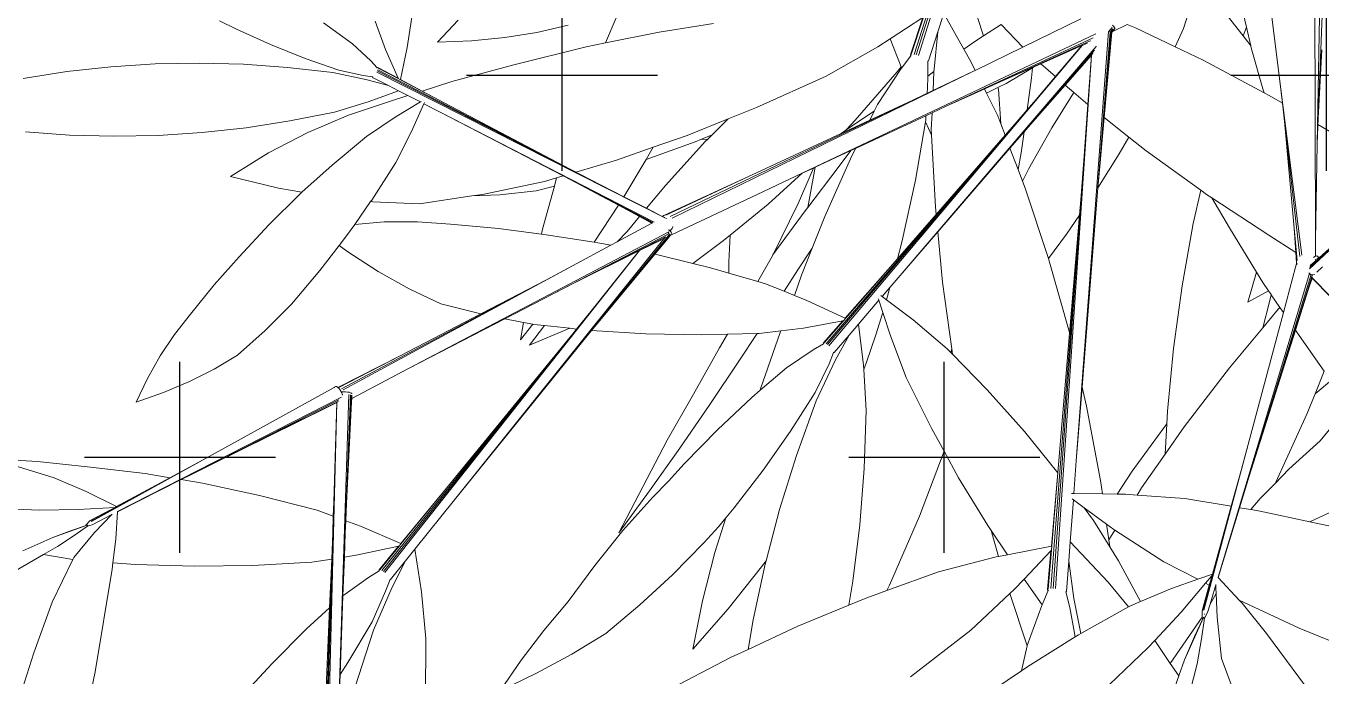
# Model space of a CAD drawing. Header units: millimetres. Extents: x 18 to 174501, y 22 to 24571.
# Drawn here: x 17984.8 to 18323.7, y 21742.8 to 21913 of the extents above; entities that cross this region are included whole.
import ezdxf

# ---------------------------------------------------------------- set-up
doc = ezdxf.new("R2010")
doc.units = ezdxf.units.MM
doc.header["$MEASUREMENT"] = 0
doc.layers.add('Edges', color=7, linetype='Continuous', lineweight=18)
doc.layers.add('tampak', color=7, linetype='Continuous')

# ---------------------------------------------------------------- blocks, each defined once
blk = doc.blocks.new('OUTDOOR')
at = {"layer": 'tampak', "transparency": 33554687}
h = blk.add_hatch(dxfattribs=at)
h.set_pattern_fill('CROSS', scale=400)
h.paths.add_polyline_path([(1833117.56, 62258.33), (1829017.56, 62258.33), (1829017.56, 55399.79), (1833117.56, 55399.79)])
blk = doc.blocks.new('BAMBOOPLAN')
at = {"layer": 'Edges'}
for p, q in [((2.0851, -3.2292), (1.9045, -3.7893)), ((2.0892, -3.233), (1.9123, -3.7908)), ((2.0944, -3.2379), (1.9209, -3.793)), ((3.4057, -4.483), (3.4026, -3.3439)), ((3.4118, -4.1245), (3.4248, -3.3602)), ((3.439, -3.4199), (3.4143, -4.0593)), ((3.2235, -3.5026), (3.2712, -3.8791)), ((2.1644, -3.7194), (2.1181, -3.578)), ((2.9119, -3.6919), (2.9549, -3.5558)), ((3.1356, -3.7202), (3.0341, -3.5916)), ((3.1474, -3.6873), (3.129, -3.6085)), ((-0.6925, -3.6632), (-0.6286, -3.6951)), ((-0.3031, -3.6715), (-0.1955, -3.7497)), ((-0.1107, -3.6644), (-0.0712, -3.7712)), ((0.029, -3.6341), (0.0097, -3.7628)), ((0.1226, -3.7429), (0.1996, -3.6604)), ((0.4946, -3.7069), (0.6115, -3.6799)), ((0.7503, -3.7463), (0.7944, -3.643)), ((0.9516, -3.7055), (1.1544, -3.6739)), ((1.8149, -3.7311), (1.9374, -3.6515)), ((1.891, -3.7901), (1.9374, -3.6515)), ((1.8934, -3.789), (1.9393, -3.6503)), ((1.9934, -3.7046), (2.0154, -3.6359)), ((2.0911, -3.7696), (2.0154, -3.6359)), ((2.1644, -3.7194), (2.2305, -3.6774)), ((2.3112, -3.762), (2.2305, -3.6774)), ((2.5282, -3.6561), (2.3112, -3.762)), ((2.6455, -3.7044), (2.7014, -3.6769)), ((2.6499, -3.6833), (2.6469, -3.6801)), ((2.7327, -3.6902), (2.7014, -3.6769)), ((-0.6286, -3.6951), (-0.5015, -3.7522)), ((0.2498, -3.7384), (0.374, -3.7263)), ((0.374, -3.7263), (0.4946, -3.7069)), ((0.7503, -3.7463), (0.9516, -3.7055)), ((1.3179, -4.3126), (2.584, -3.7127)), ((1.9585, -3.8135), (1.9934, -3.7046)), ((1.9791, -3.8449), (1.9934, -3.7046)), ((2.0249, -3.983), (2.5743, -3.7268)), ((2.1314, -3.7404), (2.1644, -3.7194)), ((2.5111, -5.3102), (2.6311, -3.704)), ((2.5743, -3.7268), (2.5748, -3.7266)), ((2.584, -3.7127), (2.5841, -3.7127)), ((2.5879, -4.336), (2.6375, -3.7058)), ((2.642, -3.7063), (2.6, -4.1953)), ((2.6154, -4.0253), (2.6445, -3.7054)), ((2.6311, -3.704), (2.6311, -3.7035)), ((2.6316, -3.7046), (2.6317, -3.7045)), ((2.6317, -3.7045), (2.6451, -3.6888)), ((2.6372, -3.7057), (2.6375, -3.7053)), ((2.6375, -3.7053), (2.6483, -3.6928)), ((2.6375, -3.7058), (2.6376, -3.7053)), ((2.6409, -3.7066), (2.6408, -3.7068)), ((2.6502, -3.6961), (2.6409, -3.7066)), ((2.6421, -3.7061), (2.642, -3.7063)), ((2.6442, -3.7057), (2.6433, -3.7068)), ((2.6442, -3.7057), (2.6445, -3.7054)), ((2.6507, -3.6984), (2.6445, -3.7054)), ((2.6455, -3.7044), (2.6445, -3.7054)), ((2.6498, -3.6995), (2.6455, -3.7044)), ((2.6498, -3.6995), (2.6545, -3.694)), ((2.653, -3.6873), (2.6499, -3.6833)), ((2.6549, -3.6906), (2.653, -3.6873)), ((2.6545, -3.694), (2.6554, -3.6929)), ((2.6554, -3.6929), (2.6549, -3.6906)), ((2.8803, -3.7606), (2.7327, -3.6902)), ((2.8803, -3.7606), (2.9119, -3.6919)), ((3.1356, -3.7202), (3.1474, -3.6873)), ((3.1526, -3.7416), (3.1356, -3.7202)), ((3.1638, -3.7572), (3.1474, -3.6873)), ((-0.5015, -3.7522), (-0.3724, -3.804)), ((-0.1955, -3.7497), (-0.1266, -3.8134)), ((-0.0712, -3.7712), (-0.0244, -3.8786)), ((0.0097, -3.7628), (-0.0154, -3.8834)), ((0.1226, -3.7429), (0.2498, -3.7384)), ((0.4081, -3.8286), (0.6785, -3.7609)), ((0.6785, -3.7609), (0.7503, -3.7463)), ((1.5764, -3.871), (1.7695, -3.7607)), ((2.5327, -3.7556), (1.5861, -4.8791)), ((1.7695, -3.7607), (1.8149, -3.7311)), ((1.8559, -3.836), (1.8149, -3.7311)), ((1.8447, -4.625), (2.5849, -3.7592)), ((2.0911, -3.7696), (2.1314, -3.7404)), ((2.1173, -3.8159), (2.0911, -3.7696)), ((2.5632, -3.7386), (2.1304, -3.9351)), ((2.3112, -3.762), (2.1335, -3.8488)), ((2.3233, -4.0699), (2.5767, -3.7759)), ((2.5318, -3.7561), (2.3781, -3.8246)), ((2.5318, -3.7561), (2.4331, -3.8722)), ((2.5327, -3.7556), (2.5318, -3.7561)), ((2.5527, -3.7467), (2.5327, -3.7556)), ((2.5638, -3.7383), (2.5632, -3.7386)), ((2.5767, -3.7759), (2.5775, -3.7749)), ((2.5775, -3.7749), (2.5792, -3.773)), ((2.5849, -3.7592), (2.5858, -3.7582)), ((2.9855, -3.8107), (2.8803, -3.7606)), ((3.1638, -3.7572), (3.1526, -3.7416)), ((3.1655, -3.7644), (3.1638, -3.7572)), ((3.2089, -3.9178), (3.1655, -3.7644)), ((3.4294, -3.7721), (3.4148, -4.0508)), ((-1.0986, -3.8351), (-0.9334, -3.8245)), ((-0.9334, -3.8245), (-0.7679, -3.8213)), ((-0.7679, -3.8213), (-0.6025, -3.8257)), ((-0.6025, -3.8257), (-0.4376, -3.8375)), ((-0.3724, -3.804), (-0.2468, -3.8478)), ((-0.1266, -3.8134), (-0.1025, -3.8387)), ((1.8576, -3.8404), (1.8921, -3.7943)), ((1.891, -3.7901), (1.8908, -3.7921)), ((1.8908, -3.7921), (1.8921, -3.7943)), ((1.8921, -3.7943), (1.8936, -3.7923)), ((1.9558, -3.8148), (1.9558, -3.8126)), ((1.9585, -3.8135), (1.9558, -3.8148)), ((1.9564, -3.8708), (1.9558, -3.8148)), ((2.1335, -3.8488), (2.1173, -3.8159)), ((2.3781, -3.8246), (2.3589, -3.8332)), ((2.4331, -3.8722), (2.3781, -3.8246)), ((2.5724, -3.785), (2.393, -3.9902)), ((2.5681, -3.7919), (2.4334, -5.7873)), ((2.5676, -3.7924), (2.4695, -3.9036)), ((2.5676, -3.7924), (2.5544, -3.9769)), ((2.5681, -3.7919), (2.5676, -3.7924)), ((2.57, -3.7897), (2.5681, -3.7919)), ((2.5735, -3.7838), (2.5724, -3.785)), ((3.2139, -3.9327), (2.9855, -3.8107)), ((-1.4264, -3.8788), (-1.2631, -3.8532)), ((-1.2631, -3.8532), (-1.0986, -3.8351)), ((-0.4376, -3.8375), (-0.2692, -3.8566)), ((-0.2692, -3.8566), (-0.14, -3.884)), ((-0.2468, -3.8478), (-0.1552, -3.868)), ((-0.1552, -3.868), (-0.1204, -3.8735)), ((-0.1199, -3.8751), (-0.1204, -3.8735)), ((-0.1204, -3.8735), (-0.1191, -3.8737)), ((0.9755, -4.4014), (-0.1044, -3.8554)), ((-0.101, -3.8381), (-0.1025, -3.8387)), ((-0.1025, -3.8387), (-0.1014, -3.8398)), ((0.7342, -4.278), (-0.1023, -3.8507)), ((-0.0999, -3.8384), (-0.101, -3.8381)), ((0.6573, -4.2383), (-0.1007, -3.8463)), ((-0.0999, -3.8384), (-0.0244, -3.8786)), ((-0.0995, -3.84), (-0.0239, -3.8798)), ((0.1757, -3.8905), (0.4081, -3.8286)), ((2.1238, -3.8535), (1.0004, -4.402)), ((1.316, -3.9881), (1.5764, -3.871)), ((1.6848, -4.0348), (1.8408, -3.8549)), ((1.7682, -3.9763), (1.8562, -3.8423)), ((1.8408, -3.8549), (1.8559, -3.836)), ((1.8576, -3.8404), (1.8559, -3.836)), ((1.8562, -3.8423), (1.8576, -3.8404)), ((1.9564, -3.8708), (1.9787, -3.8532)), ((1.9564, -3.8751), (1.9564, -3.8708)), ((1.9756, -3.9244), (1.9787, -3.8532)), ((1.9787, -3.8532), (1.9791, -3.8449)), ((2.1238, -3.8535), (1.9962, -3.9147)), ((2.1335, -3.8488), (2.1238, -3.8535)), ((2.3589, -3.8332), (2.1679, -3.9184)), ((2.2487, -3.8975), (2.3473, -3.8399)), ((2.3438, -3.8772), (2.3473, -3.8399)), ((2.3473, -3.8399), (2.3589, -3.8332)), ((2.4331, -3.8722), (2.3606, -3.9574)), ((-0.14, -3.884), (-0.0604, -3.9058)), ((-0.1199, -3.8751), (-0.0604, -3.9058)), ((-0.0604, -3.9058), (-0.0229, -3.9251)), ((-0.0244, -3.8786), (-0.0239, -3.8798)), ((-0.0239, -3.8798), (-0.0156, -3.8841)), ((-0.0154, -3.8834), (-0.0156, -3.8841)), ((-0.0156, -3.8841), (0.1504, -3.9715)), ((-0.0154, -3.8834), (0.0651, -3.9261)), ((0.0651, -3.9261), (0.1757, -3.8905)), ((1.9962, -3.9147), (0.993, -4.396)), ((1.9533, -3.9348), (1.9544, -3.9131)), ((1.9544, -3.9131), (1.9564, -3.8751)), ((1.9756, -3.9244), (1.9962, -3.9147)), ((2.1679, -3.9184), (2.1304, -3.9351)), ((2.1758, -3.9345), (2.1679, -3.9184)), ((2.1758, -3.9345), (2.2182, -3.913)), ((2.2182, -3.913), (2.2487, -3.8975)), ((2.22, -3.9194), (2.2182, -3.913)), ((2.2289, -4.0493), (2.22, -3.9194)), ((2.3273, -3.9962), (2.3438, -3.8772)), ((2.4695, -3.9036), (2.393, -3.9902)), ((2.5023, -3.9319), (2.4695, -3.9036)), ((3.2139, -3.9327), (3.2089, -3.9178)), ((3.2712, -3.8791), (3.2818, -3.9718)), ((3.2712, -3.8791), (3.355, -4.5397)), ((-0.263, -4.0047), (-0.1365, -3.9666)), ((-0.2097, -4.0169), (-0.0529, -3.9642)), ((-0.1365, -3.9666), (-0.0229, -3.9251)), ((-0.0529, -3.9642), (0.0123, -3.9432)), ((-0.0353, -4.0233), (0.0587, -3.967)), ((-0.0229, -3.9251), (0.0123, -3.9432)), ((0.0123, -3.9432), (0.0587, -3.967)), ((0.0587, -3.967), (0.0619, -3.9651)), ((0.0651, -3.9261), (0.1504, -3.9715)), ((0.0714, -3.9735), (0.0735, -3.9687)), ((2.3606, -3.9574), (1.5807, -4.875)), ((1.739, -4.0349), (1.9533, -3.9348)), ((1.9533, -3.9348), (1.9672, -3.9282)), ((1.9672, -3.9282), (1.9756, -3.9244)), ((2.1304, -3.9351), (2.0249, -3.983)), ((2.2172, -4.0184), (2.1758, -3.9345)), ((2.3606, -3.9574), (2.3273, -3.9962)), ((2.4202, -4.0636), (2.5023, -3.9319)), ((2.5541, -3.9766), (2.5023, -3.9319)), ((3.2327, -3.9427), (3.2139, -3.9327)), ((3.2818, -3.9718), (3.2327, -3.9427)), ((-0.4293, -4.0378), (-0.263, -4.0047)), ((-0.362, -4.0815), (-0.2097, -4.0169)), ((0.0258, -4.0771), (0.0714, -3.9735)), ((0.0714, -3.9735), (0.1348, -4.0062)), ((0.1348, -4.0062), (0.5921, -4.2439)), ((0.1348, -4.0062), (0.9325, -4.4166)), ((0.1504, -3.9715), (0.6405, -4.2294)), ((1.2097, -4.0307), (1.316, -3.9881)), ((1.6775, -4.0523), (1.7554, -4.0019)), ((1.6859, -4.141), (1.9489, -4.0184)), ((1.739, -4.0349), (1.7554, -4.0019)), ((1.7554, -4.0019), (1.7682, -3.9763)), ((1.948, -4.0352), (1.9489, -4.0184)), ((1.9489, -4.0184), (1.9719, -4.0077)), ((1.9691, -4.0705), (1.9719, -4.0077)), ((1.9719, -4.0077), (2.0249, -3.983)), ((2.2289, -4.0493), (2.2172, -4.0184)), ((2.3273, -3.9962), (2.2884, -4.0416)), ((2.393, -3.9902), (2.3233, -4.0699)), ((2.5544, -3.9769), (2.5394, -4.1856)), ((2.5544, -3.9769), (2.5541, -3.9766)), ((3.2818, -3.9718), (3.2895, -4.0392)), ((-0.7571, -4.0814), (-0.5926, -4.0633)), ((-0.5926, -4.0633), (-0.4293, -4.0378)), ((-0.1429, -4.0964), (-0.0353, -4.0233)), ((1.0561, -4.0922), (1.2097, -4.0307)), ((1.1498, -4.0899), (1.2097, -4.0307)), ((2.2884, -4.0416), (1.5758, -4.8718)), ((1.6317, -4.085), (1.739, -4.0349)), ((1.6495, -4.0723), (1.6564, -4.0674)), ((1.6533, -4.0682), (1.6848, -4.0348)), ((1.6533, -4.0682), (1.6564, -4.0674)), ((1.6564, -4.0674), (1.6775, -4.0523)), ((1.9096, -4.2593), (1.9469, -4.0415)), ((1.9469, -4.0415), (1.948, -4.0352)), ((1.9702, -4.0914), (1.9469, -4.0415)), ((2.2448, -4.0916), (2.2289, -4.0493)), ((2.2448, -4.0916), (2.2884, -4.0416)), ((2.3326, -4.2179), (2.4202, -4.0636)), ((2.6154, -4.0253), (2.6, -4.1953)), ((2.7071, -4.0981), (2.6154, -4.0253)), ((3.3256, -4.4392), (3.2895, -4.0392)), ((3.2895, -4.0392), (3.3471, -4.5449)), ((3.4143, -4.0593), (3.4118, -4.1245)), ((3.4148, -4.0508), (3.4143, -4.0593)), ((3.4737, -4.0858), (3.4148, -4.0508)), ((-1.4181, -4.079), (-1.2532, -4.0909)), ((-1.2532, -4.0909), (-1.0878, -4.0952)), ((-1.0878, -4.0952), (-0.9223, -4.092)), ((-0.9223, -4.092), (-0.7571, -4.0814)), ((-0.5092, -4.1577), (-0.362, -4.0815)), ((-0.2713, -4.2031), (-0.1429, -4.0964)), ((-0.0334, -4.193), (0.0258, -4.0771)), ((0.9028, -4.1823), (1.0855, -4.1159)), ((0.9286, -4.1366), (1.0561, -4.0922)), ((0.9748, -4.2799), (1.1253, -4.1141)), ((1.0855, -4.1159), (1.1097, -4.1061)), ((1.1097, -4.1061), (1.1498, -4.0899)), ((1.1097, -4.1061), (1.1321, -4.1074)), ((1.1253, -4.1141), (1.1321, -4.1074)), ((1.1321, -4.1074), (1.1498, -4.0899)), ((1.2835, -4.2476), (1.6317, -4.085)), ((1.6317, -4.085), (1.6495, -4.0723)), ((1.6495, -4.0723), (1.6533, -4.0682)), ((1.9702, -4.0914), (1.9691, -4.0705)), ((1.9843, -4.3598), (1.9702, -4.0914)), ((1.9869, -4.3877), (2.2448, -4.0916)), ((2.263, -4.1397), (2.316, -4.0783)), ((2.3052, -4.1571), (2.316, -4.0783)), ((2.316, -4.0783), (2.3233, -4.0699)), ((2.671, -4.1616), (2.7071, -4.0981)), ((2.7721, -4.1497), (2.7071, -4.0981)), ((-0.6511, -4.2453), (-0.5092, -4.1577)), ((0.7915, -4.1844), (0.9286, -4.1366)), ((0.9028, -4.1823), (0.9145, -4.1629)), ((0.9145, -4.1629), (0.9286, -4.1366)), ((1.5348, -4.2115), (1.6686, -4.1491)), ((1.6203, -4.2116), (1.6686, -4.1491)), ((1.6666, -4.1796), (1.6859, -4.141)), ((1.6686, -4.1491), (1.6859, -4.141)), ((1.993, -4.453), (2.263, -4.1397)), ((2.2935, -4.2203), (2.263, -4.1397)), ((2.2935, -4.2203), (2.3052, -4.1571)), ((2.592, -4.2882), (2.671, -4.1616)), ((2.9762, -4.2972), (2.7721, -4.1497)), ((3.4057, -4.483), (3.4118, -4.1245)), ((-0.3841, -4.305), (-0.2713, -4.2031)), ((-0.1233, -4.3338), (-0.0334, -4.193)), ((0.6405, -4.2294), (0.7915, -4.1844)), ((0.8195, -4.3216), (0.9028, -4.1823)), ((1.5073, -4.3619), (1.5348, -4.2115)), ((1.5073, -4.3619), (1.6203, -4.2116)), ((1.5283, -4.2145), (1.5348, -4.2115)), ((1.5709, -4.3951), (1.6666, -4.1796)), ((2.5394, -4.1856), (2.4244, -5.7871)), ((2.5394, -4.1856), (2.5281, -4.3331)), ((2.6, -4.1953), (2.592, -4.2882)), ((-0.6511, -4.2453), (-0.4722, -4.2892)), ((0.5228, -4.2645), (0.5682, -4.251)), ((0.5598, -4.2819), (0.5682, -4.251)), ((0.5682, -4.251), (0.5921, -4.2439)), ((0.5921, -4.2439), (0.6421, -4.2698)), ((0.6405, -4.2294), (0.6573, -4.2383)), ((0.7342, -4.278), (0.6573, -4.2383)), ((0.969, -4.392), (1.2835, -4.2476)), ((0.9768, -4.3908), (1.2835, -4.2476)), ((1.3179, -4.3126), (1.4864, -4.234)), ((1.359, -4.3497), (1.4864, -4.234)), ((1.471, -4.3467), (1.5283, -4.2145)), ((1.4864, -4.234), (1.5283, -4.2145)), ((1.8585, -4.4915), (1.9096, -4.2593)), ((2.3096, -4.2628), (2.2935, -4.2203)), ((2.3096, -4.2628), (2.3326, -4.2179)), ((3.7523, -4.2463), (3.3833, -4.591)), ((-0.4722, -4.2892), (-0.3841, -4.305)), ((-0.3922, -4.3123), (-0.3841, -4.305)), ((0.2904, -4.3127), (0.5228, -4.2645)), ((0.3552, -4.314), (0.4917, -4.2991)), ((0.4917, -4.2991), (0.5598, -4.2819)), ((0.5158, -4.4427), (0.5598, -4.2819)), ((0.6421, -4.2698), (0.9277, -4.4182)), ((0.7151, -4.3084), (0.6421, -4.2698)), ((0.9251, -4.4195), (0.7151, -4.3084)), ((0.7997, -4.3537), (0.7151, -4.3084)), ((0.8195, -4.3216), (0.7342, -4.278)), ((0.904, -4.3648), (0.9748, -4.2799)), ((2.3196, -4.2894), (2.3096, -4.2628)), ((2.407, -4.553), (2.3196, -4.2894)), ((2.592, -4.2882), (2.5879, -4.336)), ((2.9485, -4.4223), (2.9762, -4.2972)), ((2.998, -4.3129), (2.9762, -4.2972)), ((-0.508, -4.4269), (-0.3922, -4.3123)), ((-0.187, -4.4249), (-0.1275, -4.3399)), ((-0.1275, -4.3399), (-0.1233, -4.3338)), ((-0.1275, -4.3399), (-0.1185, -4.3409)), ((-0.1185, -4.3409), (0.0553, -4.3485)), ((0.0553, -4.3485), (0.2509, -4.3187)), ((0.2509, -4.3187), (0.2904, -4.3127)), ((0.2509, -4.3187), (0.3552, -4.314)), ((0.7082, -4.492), (0.7997, -4.3537)), ((0.8782, -4.3957), (0.7997, -4.3537)), ((0.904, -4.3648), (0.8195, -4.3216)), ((0.997, -4.4646), (1.3179, -4.3126)), ((1.2171, -4.4653), (1.359, -4.3497)), ((1.3754, -4.5422), (1.471, -4.3467)), ((2.5281, -4.3331), (2.4165, -5.7875)), ((2.5232, -4.3911), (2.5281, -4.3331)), ((2.5329, -5.0335), (2.5879, -4.336)), ((3.0177, -4.3258), (2.998, -4.3129)), ((3.0837, -4.4377), (3.0177, -4.3258)), ((3.2311, -4.4657), (3.0177, -4.3258)), ((0.8317, -4.4514), (0.8782, -4.3957)), ((0.9238, -4.4201), (0.8782, -4.3957)), ((0.9633, -4.3951), (0.904, -4.3648)), ((0.969, -4.392), (0.9633, -4.3951)), ((0.9721, -4.3996), (0.9633, -4.3951)), ((0.9785, -4.4029), (0.9779, -4.4026)), ((0.9785, -4.4029), (0.9779, -4.4026)), ((1.3771, -4.5393), (1.4978, -4.3745)), ((1.4978, -4.3745), (1.5073, -4.3619)), ((1.5236, -4.5145), (1.5709, -4.3951)), ((1.8421, -4.5539), (1.9869, -4.3877)), ((1.9869, -4.3877), (1.9843, -4.3598)), ((2.475, -4.4617), (2.5232, -4.3911)), ((2.4861, -4.833), (2.5232, -4.3911)), ((3.6263, -4.3625), (3.3842, -4.5857)), ((3.385, -4.5818), (3.597, -4.3891)), ((3.4188, -4.5496), (3.597, -4.3891)), ((-0.6187, -4.5467), (-0.508, -4.4269)), ((-0.2171, -4.468), (-0.187, -4.4249)), ((-0.187, -4.4249), (-0.0764, -4.416)), ((-0.0764, -4.416), (0.0476, -4.4156)), ((0.0146, -4.9645), (0.9879, -4.4524)), ((0.0476, -4.4156), (0.1714, -4.4246)), ((0.1714, -4.4246), (0.3509, -4.44)), ((0.3509, -4.44), (0.5114, -4.4621)), ((0.5114, -4.4621), (0.5158, -4.4427)), ((0.9238, -4.4201), (0.795, -4.4899)), ((0.795, -4.4899), (0.8317, -4.4514)), ((0.9251, -4.4195), (0.9238, -4.4201)), ((0.9258, -4.4191), (0.9251, -4.4195)), ((0.9325, -4.4166), (0.9326, -4.4167)), ((0.9882, -4.4454), (0.9872, -4.4446)), ((0.9879, -4.4524), (0.988, -4.4524)), ((0.989, -4.4462), (0.9882, -4.4454)), ((0.9891, -4.4464), (0.989, -4.4462)), ((0.9926, -4.45), (0.9891, -4.4464)), ((0.996, -4.4541), (0.9926, -4.45)), ((0.994, -4.4485), (0.9941, -4.4484)), ((0.9941, -4.4484), (0.9968, -4.4444)), ((0.9981, -4.4574), (0.996, -4.4541)), ((0.9968, -4.4444), (0.9995, -4.4398)), ((0.9995, -4.4398), (1.0021, -4.435)), ((1.0006, -4.4141), (1.0002, -4.4139)), ((1.0021, -4.435), (1.003, -4.433)), ((1.8447, -4.625), (1.993, -4.453)), ((2.0107, -4.6412), (1.993, -4.453)), ((2.9069, -4.655), (2.9485, -4.4223)), ((3.1849, -4.6034), (3.0837, -4.4377)), ((3.3318, -4.5296), (3.3256, -4.4392)), ((3.3365, -4.5605), (3.3256, -4.4392)), ((-0.2448, -4.5041), (-0.2171, -4.468)), ((0.1865, -5.4552), (0.9745, -4.4726)), ((0.5114, -4.4621), (0.5295, -4.4647)), ((0.5295, -4.4647), (0.7082, -4.492)), ((0.5548, -4.6846), (0.9851, -4.4616)), ((0.7705, -4.5031), (0.6276, -4.5805)), ((0.9755, -4.4719), (0.6355, -4.6438)), ((0.6657, -4.8625), (0.9913, -4.4599)), ((0.7082, -4.492), (0.7362, -4.4963)), ((0.9933, -4.4633), (0.7356, -4.7774)), ((0.7362, -4.4963), (0.7705, -4.5031)), ((0.795, -4.4899), (0.7705, -4.5031)), ((0.9624, -4.4812), (0.8777, -4.5233)), ((0.9788, -4.484), (0.9355, -4.5361)), ((0.9745, -4.4726), (0.9745, -4.4725)), ((0.9762, -4.4715), (0.9755, -4.4719)), ((0.9939, -4.4656), (0.9788, -4.484)), ((0.9931, -4.4669), (0.9788, -4.484)), ((0.9851, -4.4616), (0.9854, -4.4614)), ((0.9855, -4.4587), (0.9856, -4.4587)), ((0.9856, -4.4587), (0.9879, -4.4558)), ((0.9931, -4.4669), (0.9946, -4.465)), ((0.9945, -4.465), (0.9946, -4.465)), ((0.9946, -4.465), (0.9952, -4.4643)), ((0.9946, -4.465), (0.997, -4.4646)), ((0.9982, -4.4577), (0.9981, -4.4574)), ((0.9982, -4.4605), (0.9983, -4.4603)), ((1.0004, -4.4606), (1.0001, -4.4607)), ((1.0003, -4.4607), (1.0005, -4.4606)), ((1.0776, -4.571), (1.1874, -4.4894)), ((1.1874, -4.4894), (1.2171, -4.4653)), ((1.2124, -4.5654), (1.2171, -4.4653)), ((1.8421, -4.5539), (1.8585, -4.4915)), ((2.407, -4.553), (2.475, -4.4617)), ((3.3318, -4.5296), (3.2311, -4.4657)), ((3.4059, -4.5444), (3.4057, -4.483)), ((-0.7126, -4.6515), (-0.6187, -4.5467)), ((-0.317, -4.598), (-0.2448, -4.5041)), ((-0.2448, -4.5041), (-0.2129, -4.5277)), ((-0.2129, -4.5277), (-0.0993, -4.6013)), ((0.8777, -4.5233), (-0.0741, -5.7277)), ((0.8759, -4.5242), (0.6355, -4.6438)), ((0.8764, -4.5243), (0.7009, -4.7444)), ((0.9355, -4.5361), (0.7356, -4.7774)), ((0.8768, -4.5238), (0.8759, -4.5242)), ((0.8759, -4.5242), (0.8764, -4.5243)), ((0.8768, -4.5238), (0.8764, -4.5243)), ((0.8777, -4.5233), (0.8768, -4.5238)), ((0.9355, -4.5361), (0.9411, -4.5372)), ((0.9411, -4.5372), (1.0776, -4.571)), ((1.3199, -4.6388), (1.3754, -4.5422)), ((1.3754, -4.5422), (1.3771, -4.5393)), ((1.4698, -4.5952), (1.5236, -4.5145)), ((1.4839, -4.6147), (1.5236, -4.5145)), ((3.3345, -4.5699), (3.3318, -4.5296)), ((3.4034, -4.5456), (3.3976, -4.5492)), ((3.4059, -4.5444), (3.4034, -4.5456)), ((3.408, -4.5434), (3.4059, -4.5444)), ((3.4111, -4.543), (3.408, -4.5434)), ((3.4125, -4.5443), (3.4111, -4.543)), ((3.4181, -4.5502), (3.4125, -4.5443)), ((3.4126, -4.5551), (3.4162, -4.552)), ((3.4147, -4.5504), (3.4162, -4.552)), ((3.4162, -4.552), (3.418, -4.5503)), ((3.4178, -4.55), (3.418, -4.5503)), ((3.418, -4.5503), (3.4181, -4.5502)), ((3.4181, -4.5502), (3.4188, -4.5496)), ((-0.4228, -4.7233), (-0.317, -4.598)), ((0.6276, -4.5805), (-0.2299, -5.0446)), ((0.6276, -4.5805), (0.5302, -4.6323)), ((1.0776, -4.571), (1.1438, -4.5874)), ((1.1438, -4.5874), (1.2124, -4.6074)), ((1.2124, -4.6074), (1.2124, -4.5654)), ((1.4189, -4.6752), (1.4698, -4.5952)), ((1.6472, -4.7762), (1.806, -4.5954)), ((1.6481, -4.7766), (1.806, -4.5954)), ((1.806, -4.5954), (1.8421, -4.5539)), ((2.4086, -4.5577), (2.407, -4.553)), ((2.4854, -4.8299), (2.4086, -4.5577)), ((3.3309, -4.5849), (3.2855, -4.7549)), ((3.3318, -4.5816), (3.3309, -4.5849)), ((3.3318, -4.5816), (3.3335, -4.5757)), ((3.3348, -4.5748), (3.3335, -4.5757)), ((3.3348, -4.5748), (3.3345, -4.5699)), ((3.3345, -4.5699), (3.3348, -4.5748)), ((3.3367, -4.5732), (3.3348, -4.5748)), ((3.3378, -4.5729), (3.3367, -4.5732)), ((3.3833, -4.591), (3.3833, -4.591)), ((3.3842, -4.5857), (3.3841, -4.5858)), ((3.3849, -4.5818), (3.385, -4.5818)), ((3.3867, -4.5785), (3.3871, -4.5782)), ((3.3871, -4.5782), (3.3873, -4.578)), ((3.3873, -4.578), (3.4077, -4.5596)), ((3.3892, -4.5761), (3.4077, -4.5596)), ((3.4077, -4.5596), (3.4044, -4.5562)), ((3.4077, -4.5596), (3.4126, -4.5551)), ((3.4126, -4.5551), (3.4101, -4.5525)), ((3.4108, -4.6042), (3.4311, -4.5837)), ((0.5302, -4.6323), (-0.2359, -5.0401)), ((-0.0993, -4.6013), (0.0167, -4.6661)), ((0.285, -4.7596), (0.5302, -4.6323)), ((0.6355, -4.6438), (0.5548, -4.6846)), ((1.2124, -4.6074), (1.3199, -4.6388)), ((1.3199, -4.6388), (1.3493, -4.6474)), ((1.3493, -4.6474), (1.4189, -4.6752)), ((1.4573, -4.6905), (1.4839, -4.6147)), ((1.8139, -4.6611), (1.8447, -4.625)), ((2.0456, -4.8906), (2.0107, -4.6412)), ((3.0415, -5.7454), (3.3831, -4.6092)), ((3.1531, -4.7162), (3.1849, -4.6034)), ((3.1578, -5.3666), (3.389, -4.6125)), ((3.209, -4.643), (3.1849, -4.6034)), ((3.3927, -4.6161), (3.1898, -5.2643)), ((3.2301, -4.6739), (3.209, -4.643)), ((3.393, -4.6237), (3.3773, -4.6732)), ((3.3925, -4.6256), (3.3773, -4.6732)), ((3.3808, -4.6068), (3.3831, -4.6092)), ((3.3831, -4.6092), (3.3832, -4.6093)), ((3.3832, -4.6093), (3.3871, -4.6119)), ((3.3871, -4.6119), (3.389, -4.6125)), ((3.389, -4.6125), (3.3914, -4.6133)), ((3.3914, -4.6133), (3.3924, -4.6134)), ((3.3924, -4.6134), (3.3958, -4.6137)), ((3.3925, -4.6255), (4.8566, -6.1065)), ((3.3925, -4.6255), (3.3925, -4.6256)), ((3.3925, -4.6256), (3.6864, -4.9254)), ((3.3928, -4.6161), (3.3927, -4.6161)), ((3.3932, -4.6229), (3.393, -4.6237)), ((3.3958, -4.6137), (3.4, -4.6129)), ((3.4, -4.6129), (3.4013, -4.6122)), ((-0.8008, -4.7609), (-0.7126, -4.6515)), ((0.0167, -4.6661), (0.1347, -4.7218)), ((0.3741, -4.7782), (0.5548, -4.6846)), ((1.4189, -4.6752), (1.4573, -4.6905)), ((1.4573, -4.6905), (1.5042, -4.7093)), ((1.7853, -4.6946), (1.7799, -4.6905)), ((1.7853, -4.6946), (1.8139, -4.6611)), ((1.8018, -4.7071), (1.7853, -4.6946)), ((1.8018, -4.7071), (1.8139, -4.6611)), ((2.8746, -4.889), (2.9069, -4.655)), ((3.1531, -4.7162), (3.2301, -4.6739)), ((3.2396, -4.6877), (3.2301, -4.6739)), ((3.2324, -4.7201), (3.2394, -4.6888)), ((3.2394, -4.6888), (3.2396, -4.6877)), ((3.2394, -4.6888), (3.2399, -4.6882)), ((3.2399, -4.6882), (3.2396, -4.6877)), ((3.2726, -4.7359), (3.2399, -4.6882)), ((3.3773, -4.6732), (3.3305, -4.8207)), ((-0.5211, -4.8214), (-0.4228, -4.7233)), ((0.7009, -4.7444), (-0.0798, -5.7237)), ((0.1347, -4.7218), (0.285, -4.7596)), ((0.7009, -4.7444), (0.6427, -4.8167)), ((1.5042, -4.7093), (1.6472, -4.7762)), ((1.697, -4.7978), (1.7734, -4.7084)), ((1.7734, -4.7084), (1.772, -4.7039)), ((1.788, -4.7543), (1.7734, -4.7084)), ((1.9011, -4.782), (1.8018, -4.7071)), ((3.2082, -4.8118), (3.2324, -4.7201)), ((3.2082, -4.8118), (3.2662, -4.7422)), ((3.2662, -4.7422), (3.2726, -4.7359)), ((3.2855, -4.7549), (3.2726, -4.7359)), ((-0.8607, -4.8369), (-0.8008, -4.7609)), ((-0.0144, -4.915), (0.285, -4.7596)), ((0.0146, -4.9645), (0.3741, -4.7782)), ((0.3741, -4.7782), (0.4439, -4.7919)), ((0.4325, -4.8564), (0.4439, -4.7919)), ((0.4439, -4.7919), (0.4788, -4.7987)), ((0.7356, -4.7774), (0.6986, -4.8224)), ((1.4907, -4.8128), (1.6386, -4.786)), ((1.5662, -4.8684), (1.6386, -4.786)), ((1.5682, -4.8683), (1.6402, -4.7857)), ((1.6386, -4.786), (1.6402, -4.7857)), ((1.6402, -4.7857), (1.6481, -4.7766)), ((1.6472, -4.7762), (1.6481, -4.7766)), ((1.7621, -4.8385), (1.788, -4.7543)), ((1.8159, -4.8423), (1.788, -4.7543)), ((2.0282, -4.89), (1.9011, -4.782)), ((3.2855, -4.7549), (3.1587, -5.2303)), ((-0.9145, -4.9173), (-0.8607, -4.8369)), ((-0.6247, -4.9142), (-0.5211, -4.8214)), ((0.6285, -4.8343), (-0.0851, -5.7205)), ((0.1452, -5.4257), (0.6285, -4.8343)), ((0.4325, -4.8564), (0.4788, -4.7987)), ((0.4668, -4.8766), (0.5228, -4.8038)), ((0.4668, -4.8766), (0.6169, -4.8139)), ((0.4788, -4.7987), (0.4823, -4.7994)), ((0.4823, -4.7994), (0.5228, -4.8038)), ((0.5228, -4.8038), (0.6169, -4.8139)), ((0.6169, -4.8139), (0.6427, -4.8167)), ((0.6427, -4.8167), (0.6285, -4.8343)), ((0.6986, -4.8224), (0.6657, -4.8625)), ((0.6986, -4.8224), (0.9012, -4.835)), ((0.9012, -4.835), (1.1111, -4.8384)), ((1.1111, -4.8384), (1.2069, -4.836)), ((1.1777, -4.8871), (1.2069, -4.836)), ((1.2069, -4.836), (1.3173, -4.8332)), ((1.2522, -4.9329), (1.3173, -4.8332)), ((1.3173, -4.8332), (1.3251, -4.833)), ((1.3251, -4.833), (1.4065, -4.8231)), ((1.331, -5.04), (1.4039, -4.8298)), ((1.4039, -4.8298), (1.4065, -4.8231)), ((1.4065, -4.8231), (1.4907, -4.8128)), ((1.6061, -4.9042), (1.6618, -4.839)), ((1.6112, -4.9318), (1.6618, -4.839)), ((1.6618, -4.839), (1.697, -4.7978)), ((1.7153, -4.9519), (1.697, -4.7978)), ((1.7265, -4.9411), (1.7621, -4.8385)), ((1.8754, -4.9981), (1.8159, -4.8423)), ((2.4461, -5.3089), (2.4861, -4.833)), ((2.4861, -4.833), (2.4854, -4.8299)), ((3.0835, -4.9615), (3.2082, -4.8118)), ((3.3305, -4.8207), (3.1898, -5.2643)), ((3.3446, -4.8413), (3.3305, -4.8207)), ((3.4382, -4.9745), (3.3446, -4.8413)), ((0.1865, -5.4552), (0.6657, -4.8625)), ((1.0793, -5.0602), (1.1777, -4.8871)), ((1.527, -4.8944), (1.5657, -4.8716)), ((1.5662, -4.8684), (1.5655, -4.8697)), ((1.5655, -4.8697), (1.5657, -4.8716)), ((1.5657, -4.8716), (1.5674, -4.8707)), ((2.0416, -4.9037), (2.0282, -4.89)), ((2.0416, -4.9037), (2.0456, -4.8906)), ((2.0484, -4.9108), (2.0456, -4.8906)), ((2.852, -5.1236), (2.8746, -4.889)), ((-0.9621, -5.0018), (-0.9145, -4.9173)), ((-0.7122, -4.9662), (-0.6247, -4.9142)), ((-0.2497, -5.0352), (-0.0144, -4.915)), ((-0.2484, -5.0364), (-0.0144, -4.915)), ((1.141, -5.0988), (1.2522, -4.9329)), ((1.4273, -4.9615), (1.527, -4.8944)), ((1.5389, -5.085), (1.6112, -4.9318)), ((1.5868, -4.9461), (1.6039, -4.9043)), ((1.6039, -4.9043), (1.6045, -4.9028)), ((1.6061, -4.9042), (1.6039, -4.9043)), ((2.0484, -4.9108), (2.0416, -4.9037)), ((2.1773, -5.0436), (2.0484, -4.9108)), ((-0.8047, -5.0129), (-0.7122, -4.9662)), ((-0.1982, -5.0765), (0.0146, -4.9645)), ((1.3294, -5.0457), (1.4273, -4.9615)), ((1.5345, -5.0544), (1.5868, -4.9461)), ((1.7162, -4.9673), (1.7153, -4.9519)), ((1.7162, -4.9673), (1.7265, -4.9411)), ((1.7255, -5.1209), (1.7162, -4.9673)), ((2.9142, -5.1824), (3.0835, -4.9615)), ((3.4038, -5.0591), (3.4382, -4.9745)), ((-1.0034, -5.0902), (-0.9621, -5.0018)), ((-0.9018, -5.0543), (-0.8047, -5.0129)), ((-0.2642, -5.0351), (-0.7203, -5.2871)), ((-0.2619, -5.0338), (-0.2642, -5.0351)), ((-0.2619, -5.0338), (-0.2577, -5.0316)), ((-0.2545, -5.0321), (-0.2577, -5.0316)), ((-0.2508, -5.0342), (-0.2545, -5.0321)), ((-0.2497, -5.0352), (-0.2508, -5.0342)), ((-0.2484, -5.0364), (-0.2497, -5.0352)), ((1.9707, -5.1898), (1.8754, -4.9981)), ((2.5111, -5.3102), (2.5329, -5.0335)), ((2.5498, -5.1054), (2.5329, -5.0335)), ((3.4038, -5.0591), (3.4657, -5.0082)), ((-1.0733, -5.4997), (-0.2368, -5.071)), ((-1.0034, -5.0902), (-0.9018, -5.0543)), ((-0.7974, -5.3603), (-0.246, -5.0815)), ((-0.2502, -6.3412), (-0.2084, -5.0609)), ((-0.2468, -5.0379), (-0.2484, -5.0364)), ((-0.2427, -5.0428), (-0.2468, -5.0379)), ((-0.246, -5.0815), (-0.2456, -5.0813)), ((-0.2389, -5.0488), (-0.2427, -5.0428)), ((-0.2355, -5.0552), (-0.2389, -5.0488)), ((-0.2338, -5.0596), (-0.2355, -5.0552)), ((-0.2329, -5.0618), (-0.2338, -5.0596)), ((-0.2288, -5.0514), (-0.2334, -5.0515)), ((-0.2323, -5.064), (-0.2329, -5.0618)), ((-0.2215, -5.0517), (-0.2288, -5.0514)), ((-0.2222, -5.5795), (-0.2032, -5.0622)), ((-0.2144, -5.0524), (-0.2215, -5.0517)), ((-0.1996, -5.0636), (-0.2174, -5.4695)), ((-0.2081, -5.0533), (-0.2144, -5.0524)), ((-0.2029, -5.0546), (-0.2081, -5.0533)), ((-0.1993, -5.056), (-0.2029, -5.0546)), ((-0.1974, -5.0575), (-0.1993, -5.056)), ((-0.1977, -5.0651), (-0.1988, -5.0889)), ((-0.1982, -5.0765), (-0.1988, -5.0889)), ((-0.1976, -5.0666), (-0.1982, -5.0765)), ((-0.1976, -5.0666), (-0.1975, -5.0642)), ((-0.1974, -5.0584), (-0.1974, -5.0575)), ((0.982, -5.2322), (1.0793, -5.0602)), ((1.1693, -5.1939), (1.298, -5.0727)), ((1.298, -5.0727), (1.3294, -5.0457)), ((1.3294, -5.0457), (1.331, -5.04)), ((1.4429, -5.1982), (1.5345, -5.0544)), ((2.3172, -5.2003), (2.1773, -5.0436)), ((3.3729, -5.1351), (3.4038, -5.0591)), ((-0.2517, -5.0884), (-0.7226, -5.323)), ((-0.2888, -5.1089), (-0.7226, -5.323)), ((-0.2538, -5.0917), (-0.2952, -6.7156)), ((-0.2537, -5.0915), (-0.2888, -5.1089)), ((-0.2538, -5.0917), (-0.2888, -5.1089)), ((-0.2538, -5.0917), (-0.2649, -5.4639)), ((-0.2538, -5.0917), (-0.2538, -5.0917)), ((-0.2536, -5.0916), (-0.2537, -5.0915)), ((-0.2535, -5.0915), (-0.2537, -5.0915)), ((-0.2524, -5.0918), (-0.2536, -5.0916)), ((-0.2528, -5.0911), (-0.2535, -5.0915)), ((-0.2534, -5.0915), (-0.2535, -5.0915)), ((-0.2528, -5.0916), (-0.2534, -5.0915)), ((-0.252, -5.0907), (-0.2524, -5.0909)), ((-0.2484, -5.0868), (-0.25, -5.0875)), ((-0.2483, -5.0867), (-0.2484, -5.0868)), ((-0.1988, -5.0889), (-0.2174, -5.4695)), ((1.0286, -5.262), (1.141, -5.0988)), ((1.4654, -5.2895), (1.5389, -5.085)), ((1.7177, -5.3381), (1.7255, -5.1209)), ((2.6016, -5.3836), (2.5498, -5.1054)), ((2.8494, -5.1706), (2.852, -5.1236)), ((3.4227, -5.2351), (3.5369, -5.0948)), ((2.8378, -5.186), (2.8494, -5.1706)), ((2.843, -5.2846), (2.8494, -5.1706)), ((3.2569, -5.3899), (3.3729, -5.1351)), ((1.0453, -5.3205), (1.1693, -5.1939)), ((1.3402, -5.344), (1.4429, -5.1982)), ((2.0169, -5.2739), (1.9707, -5.1898)), ((2.4422, -5.3539), (2.3172, -5.2003)), ((2.7206, -5.3487), (2.8378, -5.186)), ((2.843, -5.2846), (2.9142, -5.1824)), ((0.982, -5.2322), (0.8009, -5.5793)), ((0.9151, -5.4223), (1.0286, -5.262)), ((1.9247, -5.5162), (2.0169, -5.2739)), ((2.0712, -5.3728), (2.0169, -5.2739)), ((3.1587, -5.2303), (2.9885, -5.8683)), ((3.1587, -5.2303), (3.1274, -5.3458)), ((3.1898, -5.2643), (3.1578, -5.3666)), ((3.3062, -5.3411), (3.4227, -5.2351)), ((-1.5595, -5.3015), (-1.3724, -5.3117)), ((-1.4769, -5.3224), (-1.3101, -5.3732)), ((-1.3724, -5.3117), (-1.1859, -5.3315)), ((-0.7203, -5.2871), (-1.171, -5.5362)), ((-0.7203, -5.2871), (-0.8021, -5.332)), ((-0.7226, -5.323), (-0.7974, -5.3603)), ((0.986, -5.3863), (1.0453, -5.3205)), ((1.402, -5.4917), (1.4654, -5.2895)), ((2.4193, -5.6282), (2.4461, -5.3089)), ((2.4422, -5.3539), (2.4461, -5.3089)), ((2.5021, -5.4318), (2.5111, -5.3102)), ((2.755, -5.4111), (2.843, -5.2846)), ((-1.3101, -5.3732), (-1.1911, -5.4245)), ((-1.1859, -5.3315), (-0.9701, -5.3576)), ((-0.8021, -5.332), (-1.1723, -5.5348)), ((-1.078, -5.481), (-0.8781, -5.373)), ((-0.9701, -5.3576), (-0.8781, -5.373)), ((-0.8781, -5.373), (-0.8021, -5.332)), ((-0.8363, -5.38), (-0.7974, -5.3603)), ((1.2315, -5.4857), (1.3402, -5.344)), ((1.7014, -5.5494), (1.7177, -5.3381)), ((2.1801, -5.5512), (2.0712, -5.3728)), ((2.4179, -5.6285), (2.4422, -5.3539)), ((2.6643, -5.4341), (2.7206, -5.3487)), ((3.1274, -5.3458), (2.986, -5.8682)), ((3.0904, -5.4796), (3.1274, -5.3458)), ((3.1215, -5.4849), (3.1578, -5.3666)), ((3.2548, -5.3939), (3.3062, -5.3411)), ((-1.0733, -5.4998), (-0.8363, -5.38)), ((-0.8363, -5.38), (-0.7557, -5.3935)), ((-0.7557, -5.3935), (-0.5434, -5.439)), ((0.8009, -5.5793), (0.9151, -5.4223)), ((0.9276, -5.446), (0.986, -5.3863)), ((2.6086, -5.4333), (2.6016, -5.3836)), ((2.7383, -5.4375), (2.755, -5.4111)), ((3.1991, -5.4511), (3.2548, -5.3939)), ((3.2548, -5.3939), (3.2569, -5.3899)), ((-1.1911, -5.4245), (-1.078, -5.481)), ((-0.5434, -5.439), (-0.3278, -5.4946)), ((-0.2649, -5.4639), (-0.3022, -6.7158)), ((-0.2649, -5.4639), (-0.2668, -5.5168)), ((-0.2174, -5.4695), (-0.2202, -5.5337)), ((-0.014, -5.6188), (0.1452, -5.4257)), ((-0.013, -5.6192), (0.1452, -5.4257)), ((0.0385, -5.6397), (0.1865, -5.4552)), ((0.8162, -5.5703), (0.9276, -5.446)), ((2.4886, -5.6125), (2.5003, -5.4561)), ((2.5021, -5.4318), (2.4931, -5.4317)), ((2.5003, -5.4561), (2.4951, -5.4523)), ((2.5401, -5.4852), (2.5003, -5.4561)), ((2.6086, -5.4333), (2.5021, -5.4318)), ((2.6643, -5.4341), (2.6086, -5.4333)), ((2.6955, -5.4345), (2.6643, -5.4341)), ((2.7383, -5.4375), (2.6955, -5.4345)), ((2.9174, -5.4503), (2.7383, -5.4375)), ((3.0904, -5.4796), (2.9174, -5.4503)), ((3.164, -5.4921), (3.1991, -5.4511)), ((3.3839, -5.5373), (3.5318, -5.4688)), ((-1.5493, -5.4864), (-1.3636, -5.4945)), ((-1.3636, -5.4945), (-1.2209, -5.4921)), ((-1.2209, -5.4921), (-1.083, -5.4837)), ((-1.1759, -5.5333), (-1.0971, -5.4913)), ((-1.1749, -5.5333), (-1.0971, -5.4913)), ((-1.1688, -5.5486), (-1.0948, -5.5107)), ((-1.1593, -5.5779), (-1.0948, -5.5107)), ((-1.0971, -5.4913), (-1.083, -5.4837)), ((-1.0948, -5.5107), (-1.0936, -5.5094)), ((-1.083, -5.4837), (-1.0804, -5.4823)), ((-1.0797, -5.6023), (-1.0733, -5.4998)), ((-1.078, -5.481), (-1.0777, -5.4811)), ((-1.0733, -5.4997), (-1.0732, -5.4988)), ((-1.0733, -5.4998), (-1.0733, -5.4997)), ((-0.3278, -5.4946), (-0.2668, -5.5168)), ((-0.2668, -5.5168), (-0.2689, -5.5792)), ((1.2006, -5.5227), (1.2315, -5.4857)), ((1.3514, -5.6834), (1.402, -5.4917)), ((1.8124, -5.7751), (1.9247, -5.5162)), ((2.575, -5.5323), (2.5401, -5.4852)), ((2.6244, -5.5468), (2.5401, -5.4852)), ((3.0201, -5.7331), (3.0904, -5.4796)), ((3.0416, -5.7456), (3.1215, -5.4849)), ((3.164, -5.4921), (3.1215, -5.4849)), ((3.1988, -5.498), (3.164, -5.4921)), ((3.3839, -5.5373), (3.1988, -5.498)), ((-1.3151, -5.596), (-1.1873, -5.5503)), ((-1.2458, -5.57), (-1.1912, -5.5514)), ((-1.2361, -5.589), (-1.1864, -5.5537)), ((-1.1916, -5.5491), (-1.1917, -5.5496)), ((-1.1917, -5.5496), (-1.1916, -5.5502)), ((-1.1915, -5.5487), (-1.1916, -5.5491)), ((-1.1916, -5.5502), (-1.1913, -5.551)), ((-1.1768, -5.5339), (-1.1915, -5.5487)), ((-1.1913, -5.551), (-1.1912, -5.5514)), ((-1.1912, -5.5514), (-1.1864, -5.5498)), ((-1.1688, -5.5486), (-1.1864, -5.5537)), ((-1.1864, -5.5537), (-1.1851, -5.5527)), ((-1.1841, -5.552), (-1.1834, -5.5515)), ((-1.1759, -5.5333), (-1.1768, -5.5339)), ((-1.1699, -5.5486), (-1.1698, -5.5486)), ((-0.2202, -5.5337), (-0.2222, -5.5795)), ((-0.2202, -5.5337), (-0.1648, -5.5539)), ((-0.1648, -5.5539), (-0.014, -5.6188)), ((1.1184, -5.6167), (1.1728, -5.556)), ((1.16, -5.6522), (1.2006, -5.5227)), ((1.1728, -5.556), (1.2006, -5.5227)), ((1.6755, -5.76), (1.7014, -5.5494)), ((2.1931, -5.5706), (2.1801, -5.5512)), ((2.6364, -5.6319), (2.575, -5.5323)), ((2.6326, -5.605), (2.6244, -5.5468)), ((2.6514, -5.5665), (2.6244, -5.5468)), ((2.6326, -5.605), (2.6553, -5.569)), ((2.6553, -5.569), (2.6514, -5.5665)), ((2.8383, -5.6871), (2.6553, -5.569)), ((3.4727, -5.5561), (3.3839, -5.5373)), ((-1.4277, -5.6466), (-1.3151, -5.596)), ((-1.3151, -5.596), (-1.2458, -5.57)), ((-1.2977, -5.63), (-1.2361, -5.589)), ((-1.237, -5.6712), (-1.1593, -5.5779)), ((-1.0911, -5.6911), (-1.0797, -5.6023)), ((-0.2689, -5.5792), (-0.3084, -6.7163)), ((-0.273, -5.677), (-0.2689, -5.5792)), ((-0.2256, -5.6697), (-0.2222, -5.5795)), ((0.711, -5.7011), (0.8162, -5.5703)), ((1.0017, -5.7361), (1.1184, -5.6167)), ((2.2205, -5.6675), (2.1931, -5.5706)), ((2.254, -5.6609), (2.1931, -5.5706)), ((2.4832, -5.6844), (2.4886, -5.6125)), ((2.6297, -5.7637), (2.4886, -5.6125)), ((2.6364, -5.6319), (2.6326, -5.605)), ((-1.5489, -5.7747), (-1.3504, -5.6604)), ((-1.3504, -5.6604), (-1.2977, -5.63)), ((-1.3504, -5.6604), (-1.2404, -5.6783)), ((-0.2256, -5.6697), (-0.1754, -5.6619)), ((-0.1754, -5.6619), (-0.0226, -5.6293)), ((-0.0951, -5.7173), (-0.0226, -5.6293)), ((-0.093, -5.7171), (-0.0209, -5.6289)), ((-0.0226, -5.6293), (-0.0209, -5.6289)), ((-0.0209, -5.6289), (-0.013, -5.6192)), ((-0.014, -5.6188), (-0.013, -5.6192)), ((0.0033, -5.6836), (0.0385, -5.6397)), ((0.0626, -5.7992), (0.0385, -5.6397)), ((1.1134, -5.8332), (1.16, -5.6522)), ((2.2205, -5.6675), (2.254, -5.6609)), ((2.254, -5.6609), (2.4179, -5.6285)), ((2.3159, -5.7518), (2.4164, -5.6458)), ((2.4036, -5.7915), (2.4164, -5.6458)), ((2.4057, -5.7898), (2.4179, -5.6442)), ((2.4164, -5.6458), (2.4179, -5.6442)), ((2.4179, -5.6285), (2.4193, -5.6282)), ((2.4179, -5.6442), (2.4193, -5.6282)), ((2.6683, -5.6838), (2.6364, -5.6319)), ((-1.3175, -5.8379), (-1.2404, -5.6783)), ((-1.2404, -5.6783), (-1.237, -5.6712)), ((-1.0942, -5.7149), (-1.0911, -5.6911)), ((-1.0911, -5.6911), (-1.006, -5.6976)), ((-1.006, -5.6976), (-0.7875, -5.7043)), ((-0.7875, -5.7043), (-0.5692, -5.701)), ((-0.5692, -5.701), (-0.3469, -5.6884)), ((-0.3469, -5.6884), (-0.273, -5.677)), ((-0.2807, -5.8591), (-0.273, -5.677)), ((-0.2309, -5.8146), (-0.2256, -5.6697)), ((-0.0525, -5.7532), (0.0033, -5.6836)), ((-0.0462, -5.7818), (0.0033, -5.6836)), ((0.6115, -5.836), (0.711, -5.7011)), ((1.2094, -5.8631), (1.3343, -5.7068)), ((1.303, -5.9043), (1.3478, -5.6968)), ((1.3343, -5.7068), (1.3514, -5.6834)), ((1.3478, -5.6968), (1.3514, -5.6834)), ((1.9961, -5.7248), (2.2114, -5.6693)), ((2.2114, -5.6693), (2.2205, -5.6675)), ((2.4747, -5.7985), (2.4832, -5.6844)), ((2.502, -5.8242), (2.4832, -5.6844)), ((2.7514, -5.8363), (2.6683, -5.6838)), ((2.9652, -5.7527), (2.8383, -5.6871)), ((-1.1576, -6.0986), (-1.0942, -5.7149)), ((-0.2309, -5.8146), (-0.135, -5.7456)), ((-0.135, -5.7456), (-0.0955, -5.7207)), ((-0.0951, -5.7173), (-0.0958, -5.7187)), ((-0.0958, -5.7187), (-0.0955, -5.7207)), ((-0.0955, -5.7207), (-0.0938, -5.7196)), ((-0.0712, -5.7974), (-0.0548, -5.7534)), ((-0.0548, -5.7534), (-0.0542, -5.7518)), ((-0.0525, -5.7532), (-0.0548, -5.7534)), ((0.8795, -5.8484), (1.0017, -5.7361)), ((1.6602, -5.8502), (1.6755, -5.76)), ((1.8026, -5.7952), (1.9961, -5.7248)), ((2.2786, -5.7912), (2.3159, -5.7518)), ((2.3829, -5.8481), (2.3159, -5.7518)), ((2.8674, -5.7875), (2.9652, -5.7527)), ((2.9652, -5.7527), (3.0201, -5.7331)), ((2.9824, -5.8692), (3.0126, -5.7601)), ((2.9946, -5.7679), (3.0181, -5.7403)), ((3.0084, -5.775), (3.0126, -5.7601)), ((3.0126, -5.7601), (3.0181, -5.7403)), ((3.0181, -5.7403), (3.0192, -5.7365)), ((3.0201, -5.7331), (3.0204, -5.733)), ((3.0415, -5.7454), (3.0408, -5.7446)), ((3.0416, -5.7456), (3.0415, -5.7454)), ((3.1205, -5.8314), (3.0416, -5.7456)), ((-0.122, -5.9117), (-0.0712, -5.7974)), ((-0.1165, -5.9433), (-0.0462, -5.7818)), ((0.0787, -5.9746), (0.0626, -5.7992)), ((1.7278, -5.8224), (1.8026, -5.7952)), ((1.8026, -5.7952), (1.8124, -5.7751)), ((2.1165, -5.9435), (2.2625, -5.8063)), ((2.2625, -5.8063), (2.2786, -5.7912)), ((2.3275, -6.0021), (2.2625, -5.8063)), ((2.3829, -5.8481), (2.4057, -5.7953)), ((2.4036, -5.7915), (2.4039, -5.7934)), ((2.4039, -5.7934), (2.4057, -5.7953)), ((2.4057, -5.7953), (2.4067, -5.793)), ((2.4724, -5.8003), (2.4719, -5.7982)), ((2.4747, -5.7985), (2.4724, -5.8003)), ((2.487, -5.8588), (2.4724, -5.8003)), ((2.7066, -5.8562), (2.6297, -5.7637)), ((2.7514, -5.8363), (2.8674, -5.7875)), ((2.9034, -5.8752), (2.9946, -5.7679)), ((2.9814, -5.8702), (3.0084, -5.775)), ((3.0084, -5.775), (2.9946, -5.7679)), ((3.0113, -5.846), (3.0294, -5.7858)), ((3.0113, -5.846), (3.0339, -5.8064)), ((3.0294, -5.7858), (3.0326, -5.7751)), ((3.0331, -5.7878), (3.0294, -5.7858)), ((3.0326, -5.7751), (3.0325, -5.7728)), ((3.0331, -5.7878), (3.0326, -5.7751)), ((3.0339, -5.8064), (3.0331, -5.7878)), ((3.0375, -5.8944), (3.0339, -5.8064)), ((-1.3867, -6.0284), (-1.3175, -5.8379)), ((-0.3673, -5.9384), (-0.2807, -5.8591)), ((-0.2945, -6.189), (-0.2807, -5.8591)), ((-0.2417, -6.1086), (-0.2309, -5.8146)), ((0.5202, -5.944), (0.6115, -5.836)), ((0.7525, -5.9553), (0.8795, -5.8484)), ((1.0768, -6.0148), (1.1134, -5.8332)), ((1.4704, -5.9283), (1.6602, -5.8502)), ((1.6602, -5.8502), (1.7278, -5.8224)), ((2.3277, -6.0011), (2.382, -5.8503)), ((2.382, -5.8503), (2.3829, -5.8481)), ((2.5073, -5.9684), (2.487, -5.8588)), ((2.5276, -5.9562), (2.502, -5.8242)), ((2.5276, -5.9562), (2.7066, -5.8562)), ((2.7066, -5.8562), (2.7142, -5.852)), ((2.7142, -5.852), (2.7514, -5.8363)), ((3.0019, -5.8772), (3.0113, -5.846)), ((3.3443, -5.9356), (3.1205, -5.8314)), ((3.1307, -5.8425), (3.1205, -5.8314)), ((3.2219, -5.956), (3.1307, -5.8425)), ((1.0768, -6.0148), (1.2094, -5.8631)), ((1.2842, -6.015), (1.303, -5.9043)), ((2.8043, -5.9818), (2.9034, -5.8752)), ((2.8626, -6.0677), (2.9818, -5.8951)), ((2.9157, -6.0546), (2.9871, -5.8958)), ((2.9533, -5.9674), (2.9846, -5.9004)), ((2.9794, -5.9753), (2.9909, -5.898)), ((2.9814, -5.8702), (2.9812, -5.8715)), ((2.9812, -5.8715), (2.9818, -5.8951)), ((2.9818, -5.8951), (2.9819, -5.895)), ((2.9818, -5.8951), (2.9818, -5.8983)), ((2.9818, -5.8951), (2.9818, -5.8951)), ((2.9818, -5.8983), (2.982, -5.8987)), ((2.982, -5.8987), (2.9825, -5.8992)), ((2.9825, -5.8992), (2.9832, -5.8997)), ((2.9832, -5.8997), (2.984, -5.9001)), ((2.984, -5.9001), (2.9846, -5.9004)), ((2.9846, -5.9004), (2.9874, -5.8945)), ((2.9896, -5.8837), (2.9902, -5.8829)), ((2.9902, -5.8829), (2.9906, -5.8823)), ((3.0019, -5.8772), (2.9909, -5.898)), ((2.9909, -5.898), (2.9912, -5.8959)), ((2.9915, -5.8944), (2.9916, -5.8932)), ((3.001, -5.8782), (3.001, -5.8781)), ((3.0546, -6.0491), (3.0375, -5.8944)), ((-0.4971, -6.0686), (-0.3673, -5.9384)), ((-0.2125, -6.0642), (-0.122, -5.9117)), ((-0.1862, -6.1583), (-0.1165, -5.9433)), ((0.4355, -6.0556), (0.5202, -5.944)), ((0.625, -6.0324), (0.7525, -5.9553)), ((1.2842, -6.015), (1.4704, -5.9283)), ((1.8907, -6.1181), (2.1165, -5.9435)), ((2.5191, -5.961), (2.5276, -5.9562)), ((3.2219, -5.956), (3.4305, -6.2356)), ((3.5631, -6.0256), (3.3443, -5.9356)), ((0.0777, -6.2006), (0.0787, -5.9746)), ((2.3057, -6.0956), (2.3275, -6.0021)), ((2.3275, -6.0021), (2.3277, -6.0011)), ((2.3294, -6.0795), (2.5073, -5.9684)), ((2.5073, -5.9684), (2.5191, -5.961)), ((2.7788, -6.0092), (2.8043, -5.9818)), ((2.8626, -6.0677), (2.8043, -5.9818)), ((2.9157, -6.0546), (2.9533, -5.9674)), ((2.9625, -6.0687), (2.9794, -5.9753)), ((-1.449, -6.2221), (-1.3867, -6.0284)), ((0.4932, -6.1042), (0.625, -6.0324)), ((0.9706, -6.1748), (1.2178, -6.0459)), ((1.2178, -6.0459), (1.2842, -6.015)), ((2.6064, -6.1736), (2.7788, -6.0092)), ((3.1372, -6.2717), (3.0546, -6.0491)), ((-1.1983, -6.2989), (-1.1576, -6.0986)), ((-0.6218, -6.2042), (-0.4971, -6.0686)), ((-0.2417, -6.1086), (-0.2125, -6.0642)), ((0.3575, -6.1707), (0.4355, -6.0556)), ((2.1421, -6.2067), (2.3057, -6.0956)), ((2.3057, -6.0956), (2.3294, -6.0795)), ((2.8944, -6.1144), (2.8626, -6.0677)), ((2.8944, -6.1144), (2.9157, -6.0546)), ((2.9361, -6.1757), (2.9625, -6.0687)), ((-0.2502, -6.3412), (-0.2417, -6.1086)), ((0.3575, -6.1707), (0.4932, -6.1042)), ((2.8581, -6.2158), (2.8944, -6.1144))]:
    blk.add_line(p, q, dxfattribs=at)

msp = doc.modelspace()

# ---------------------------------------------------------------- block references
at = {"xscale": 69.97983938875464, "yscale": 69.97983938875464, "zscale": 69.97983938875464}
msp.add_blockref('BAMBOOPLAN', (18083.91, 22170.71), dxfattribs=at)
msp.add_blockref('OUTDOOR', (-1811290.76, -40075.32))

doc.saveas('drawing.dxf')
